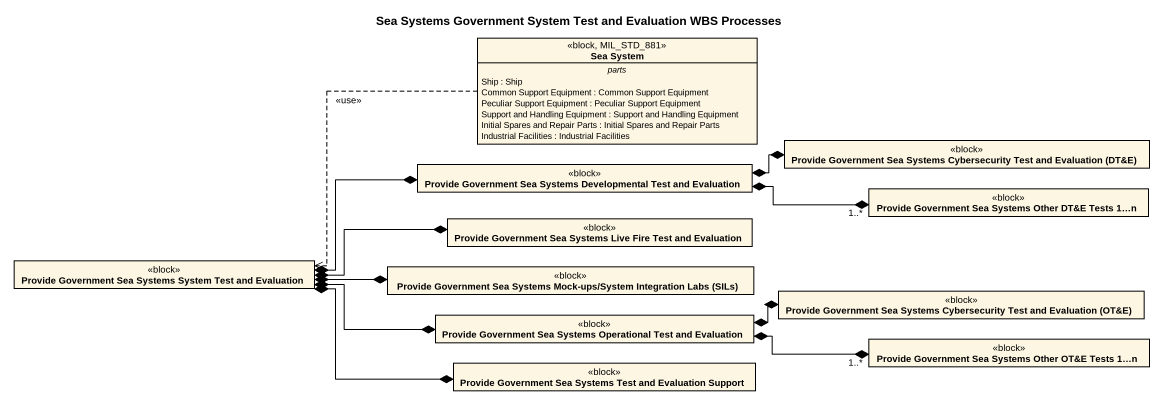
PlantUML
@startuml
title Sea Systems Government System Test and Evaluation WBS Processes
hide circle
hide empty members
class "Sea System" as Sea_System <<block, MIL_STD_881>> {
  -- parts --
  Ship : Ship
  Common Support Equipment : Common Support Equipment
  Peculiar Support Equipment : Peculiar Support Equipment
  Support and Handling Equipment : Support and Handling Equipment
  Initial Spares and Repair Parts : Initial Spares and Repair Parts
  Industrial Facilities : Industrial Facilities
}
class "Provide Government Sea Systems Cybersecurity Test and Evaluation (DT&E)" as Provide_Government_Sea <<block>>
class "Provide Government Sea Systems Developmental Test and Evaluation" as Provide_Government_Sea_2 <<block>>
class "Provide Government Sea Systems Other DT&E Tests 1…n" as Provide_Government_Sea_3 <<block>>
class "Provide Government Sea Systems Live Fire Test and Evaluation" as Provide_Government_Sea_4 <<block>>
class "Provide Government Sea Systems System Test and Evaluation" as Provide_Government_Sea_5 <<block>>
class "Provide Government Sea Systems Mock-ups/System Integration Labs (SILs)" as Provide_Government_Sea_6 <<block>>
class "Provide Government Sea Systems Operational Test and Evaluation" as Provide_Government_Sea_7 <<block>>
class "Provide Government Sea Systems Cybersecurity Test and Evaluation (OT&E)" as Provide_Government_Sea_8 <<block>>
class "Provide Government Sea Systems Other OT&E Tests 1…n" as Provide_Government_Sea_9 <<block>>
class "Provide Government Sea Systems Test and Evaluation Support" as Provide_Government_Sea_10 <<block>>
Sea_System .left.> Provide_Government_Sea_5 : <<use>>
Provide_Government_Sea_2 *-right-* Provide_Government_Sea
Provide_Government_Sea_2 *-right-* "1..*" Provide_Government_Sea_3
Provide_Government_Sea_5 *-right-* Provide_Government_Sea_2
Provide_Government_Sea_5 *-right-* Provide_Government_Sea_4
Provide_Government_Sea_5 *-right-* Provide_Government_Sea_6
Provide_Government_Sea_5 *-right-* Provide_Government_Sea_7
Provide_Government_Sea_5 *-right-* Provide_Government_Sea_10
Provide_Government_Sea_7 *-right-* Provide_Government_Sea_8
Provide_Government_Sea_7 *-right-* "1..*" Provide_Government_Sea_9
@enduml
